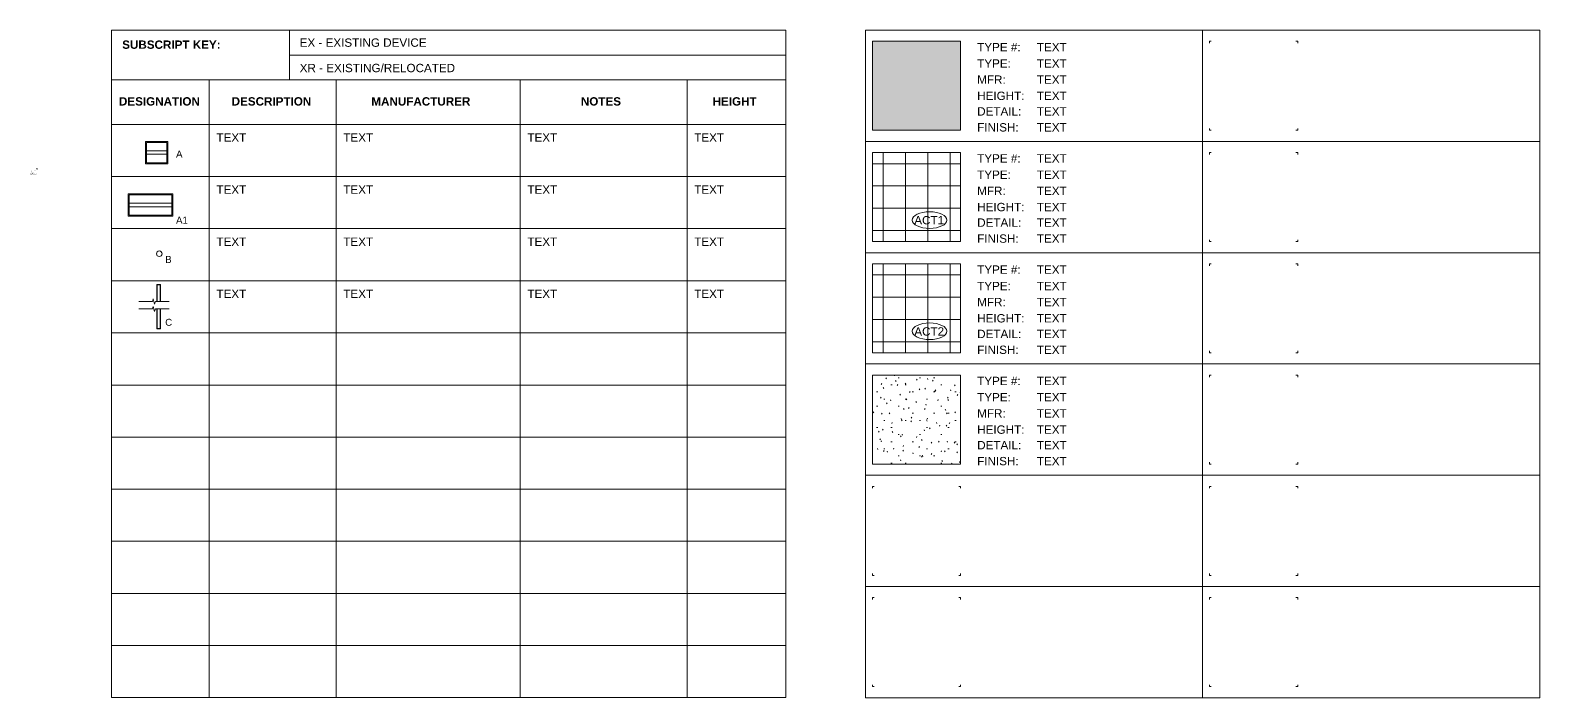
# Model space of a CAD drawing. Header units: inches. Extents: x -1086 to 2773, y -541 to 533.
# Drawn here: x 1144 to 2773, y -461 to 260 of the extents above; entities that cross this region are included whole.
import ezdxf

# ---------------------------------------------------------------- set-up
doc = ezdxf.new("R2010")
doc.units = ezdxf.units.IN
doc.header["$MEASUREMENT"] = 0
for name, color, linetype, lineweight in [('A-ANNO-NOTE', 131, 'Continuous', 20), ('A-DETL-GENF', 92, 'Continuous', 9), ('A-DETL-MEDM', 33, 'Continuous', 20), ('A-DETL-THIN', 151, 'Continuous', 9), ('E-LITE-EQPM', 33, 'Continuous', 9), ('G-ANNO-TEXT', 231, 'Continuous', 9)]:
    doc.layers.add(name, color=color, linetype=linetype, lineweight=lineweight)
doc.styles.add('Arial', font='arial.ttf', dxfattribs={"height": 7.5})
doc.styles.add('Arial_1', font='arial.ttf', dxfattribs={"height": 0.09375})
doc.styles.add('Arial_2', font='arial.ttf', dxfattribs={"height": 9})
doc.styles.add('Arial_B', font='arialbd.ttf', dxfattribs={"height": 9})

# ---------------------------------------------------------------- blocks, each defined once
blk = doc.blocks.new('Family - ___-365451-_A1004 - Light Fixture Schedule')
at = {"layer": 'E-LITE-EQPM', "lineweight": 20}
for start, end in [(0, 180), (180, 0)]:
    blk.add_arc((-14.3, 18.5), 3, start, end, dxfattribs=at)
blk = doc.blocks.new('Family - ___-369048-_A1004 - Light Fixture Schedule')
at = {"layer": 'E-LITE-EQPM', "lineweight": 20}
for p, q in [((-12.9, -14.6), (-16.9, -14.6)), ((-16.9, -14.6), (-16.9, -33)), ((-13.4, -15.1), (-16.4, -15.1)), ((-16.4, -15.1), (-16.4, -33)), ((-13.4, -33), (-13.4, -15.1)), ((-12.9, -33), (-12.9, -14.6)), ((-16.9, -41), (-16.9, -62.6)), ((-16.4, -41), (-16.4, -62.1)), ((-13.4, -62.1), (-13.4, -41)), ((-12.9, -62.6), (-12.9, -41)), ((-16.9, -62.6), (-12.9, -62.6)), ((-16.4, -62.1), (-13.4, -62.1))]:
    blk.add_line(p, q, dxfattribs=at)
blk = doc.blocks.new('Family - ___-1055193-_A1004 - Light Fixture Schedule')
at = {"layer": 'E-LITE-EQPM', "lineweight": 20}
for p, q in [((-29.1, 139.7), (-5.1, 139.7)), ((-29.1, 115.7), (-29.1, 139.7)), ((-29.1, 115.7), (-29.1, 139.7)), ((-29.1, 139.7), (-5.1, 139.7)), ((-28.1, 116.7), (-28.1, 138.7)), ((-28.1, 138.7), (-6.1, 138.7)), ((-6.1, 138.7), (-6.1, 116.7)), ((-5.1, 139.7), (-5.1, 115.7)), ((-5.1, 139.7), (-5.1, 115.7)), ((-5.1, 115.7), (-29.1, 115.7)), ((-5.1, 115.7), (-29.1, 115.7)), ((-6.1, 129.6), (-28.1, 129.6)), ((-6.1, 125.8), (-28.1, 125.8)), ((-6.1, 116.7), (-28.1, 116.7))]:
    blk.add_line(p, q, dxfattribs=at)
blk = doc.blocks.new('Family - ___-1055233-_A1004 - Light Fixture Schedule')
at = {"layer": 'E-LITE-EQPM', "lineweight": 20}
for p, q in [((-47.8, 83.2), (0.2, 83.2)), ((-47.8, 59.2), (-47.8, 83.2)), ((-47.8, 59.2), (-47.8, 83.2)), ((-47.8, 83.2), (0.2, 83.2)), ((-46.8, 60.2), (-46.8, 82.2)), ((-46.8, 82.2), (-0.8, 82.2)), ((-0.8, 82.2), (-0.8, 60.2)), ((0.2, 83.2), (0.2, 59.2)), ((0.2, 83.2), (0.2, 59.2)), ((-0.8, 73.1), (-46.8, 73.1)), ((-0.8, 69.2), (-46.8, 69.2)), ((0.2, 59.2), (-47.8, 59.2)), ((0.2, 59.2), (-47.8, 59.2)), ((-0.8, 60.2), (-46.8, 60.2))]:
    blk.add_line(p, q, dxfattribs=at)
blk = doc.blocks.new('Double Break Line - Double Break Line-371848-_A1004 - Light Fixture Schedule')
at = {"layer": 'A-DETL-MEDM'}
for p, q in [((-20.8, -30.3), (-21.5, -33)), ((-19.3, -35.7), (-20.8, -30.3)), ((-32, -33), (-36.4, -33)), ((-32, -41), (-36.4, -41)), ((-21.5, -33), (-32, -33)), ((-32, -41), (-21.5, -41)), ((-21.5, -41), (-20.8, -38.3)), ((-20.8, -38.3), (-19.3, -43.7)), ((-18.5, -33), (-19.3, -35.7)), ((-19.3, -43.7), (-18.5, -41)), ((-8, -33), (-18.5, -33)), ((-18.5, -41), (-8, -41)), ((-8, -33), (-3.7, -33)), ((-8, -41), (-3.7, -41))]:
    blk.add_line(p, q, dxfattribs=at)
blk = doc.blocks.new('FORM Keynote Tag - Default w_arrow-62346-_A1004 - Reflected Ceiling Plan Keynotes')
at = {"layer": 'A-ANNO-NOTE'}
for p, q in [((41.3, 110.4), (41.3, 110.4)), ((41.3, 110.4), (41.4, 110.4)), ((41.3, 110.4), (41.3, 110.3)), ((41.3, 110.3), (41.4, 110.3)), ((41.4, 110.3), (41.5, 110.4)), ((41.5, 110.4), (41.4, 110.4))]:
    blk.add_line(p, q, dxfattribs=at)
blk = doc.blocks.new('FORM Finish Tag - Default w_arrow-62639-_A1004 - Reflected Ceiling Schedule')
at = {"layer": 'A-ANNO-NOTE'}
blk.add_ellipse((3.3, 54.9), major_axis=(-18.8, 0), ratio=0.478314, dxfattribs=at)

msp = doc.modelspace()

# ---------------------------------------------------------------- hatches: boundary and pattern name
at = {"layer": 'A-DETL-GENF'}
msp.add_hatch(color=7, dxfattribs=at).paths.add_polyline_path([(2148.3, 151.7), (2148.3, 247.7), (2053.1, 247.7), (2053.1, 151.7)], flags=0)
h = msp.add_hatch(dxfattribs=at)
h.set_pattern_fill('FP_25', style=0, pattern_type=2)
h.set_pattern_definition([(0, (2040.87, -76.363), (0, 24), []), (90, (2040.87, -76.363), (-24, 1e-15), [])])
h.paths.add_polyline_path([(2148.3, 31.6), (2148.3, 127.6), (2053.1, 127.6), (2053.1, 31.6)], flags=0)
h = msp.add_hatch(dxfattribs=at)
h.set_pattern_fill('FP_26', style=0, pattern_type=2)
h.set_pattern_definition([(0, (2040.87, -196.408), (0, 24), []), (90, (2040.87, -196.408), (-24, 1e-15), [])])
h.paths.add_polyline_path([(2148.3, -88.4), (2148.3, 7.6), (2053.1, 7.6), (2053.1, -88.4)], flags=0)
h = msp.add_hatch(dxfattribs=at)
h.set_pattern_fill('FP_21', style=0, pattern_type=2)
h.set_pattern_definition([(0, (2111.455, 0), (30.72, 7.68), [1.267, -21.773, 1.267, -21.773, -122.88]), (0, (2111.455, 0), (30.72, 7.68), [-46.08, 1.267, -44.813, 1.267, -21.773, -53.76]), (0, (2111.455, 0), (30.72, 7.68), [-115.2, 1.267, -14.093, 1.267, -37.133]), (120, (2122.975, 3.84), (-22.01108, 22.7643), [1.267, -21.773, 1.267, -21.773, -122.88]), (120, (2122.975, 3.84), (-22.01108, 22.7643), [-46.08, 1.267, -44.813, 1.267, -21.773, -53.76]), (120, (2122.975, 3.84), (-22.01108, 22.7643), [-115.2, 1.267, -14.093, 1.267, -37.133]), (240, (2126.815, 19.2), (-8.70892, -30.4443), [1.267, -21.773, 1.267, -21.773, -122.88]), (240, (2126.815, 19.2), (-8.70892, -30.4443), [-46.08, 1.267, -44.813, 1.267, -21.773, -53.76]), (240, (2126.815, 19.2), (-8.70892, -30.4443), [-115.2, 1.267, -14.093, 1.267, -37.133])])
h.paths.add_polyline_path([(2148.3, -208.5), (2148.3, -112.5), (2053.1, -112.5), (2053.1, -208.5)], flags=0)

# ---------------------------------------------------------------- linework, layer by layer
at = {"layer": 'A-DETL-MEDM'}
for p, q in [((2045.7, 259.7), (2773.2, 259.7)), ((2148.3, 247.7), (2053.1, 247.7)), ((2053.1, 247.7), (2053.1, 151.7)), ((2148.3, 151.7), (2148.3, 247.7)), ((1232.2, 206), (1959.7, 206)), ((1337.7, 206), (1337.7, -460)), ((1474.6, 206), (1474.6, -460.3)), ((1673.2, 206), (1673.2, -460.3)), ((1853.2, 206), (1853.2, -460.3)), ((1232.2, 158), (1959.7, 158)), ((2053.1, 151.7), (2148.3, 151.7)), ((2148.3, 127.6), (2053.1, 127.6)), ((2053.1, 127.6), (2053.1, 31.6)), ((2148.3, 31.6), (2148.3, 127.6)), ((2053.1, 31.6), (2148.3, 31.6)), ((2148.3, 7.6), (2053.1, 7.6)), ((2053.1, 7.6), (2053.1, -88.4)), ((2148.3, -88.4), (2148.3, 7.6)), ((2053.1, -88.4), (2148.3, -88.4)), ((2148.3, -112.5), (2053.1, -112.5)), ((2053.1, -112.5), (2053.1, -208.5)), ((2148.3, -208.5), (2148.3, -112.5)), ((2053.1, -208.5), (2148.3, -208.5))]:
    msp.add_line(p, q, dxfattribs=at)
at = {"layer": 'A-DETL-THIN'}
for p, q in [((1232.2, 259.7), (1959.7, 259.7)), ((1232.2, -460.3), (1232.2, 259.7)), ((1424.2, 206), (1424.2, 259.7)), ((1959.7, 259.7), (1959.7, -460.3)), ((2045.7, 259.7), (2773.2, 259.7)), ((2045.7, 259.7), (2773.2, 259.7)), ((2045.7, 259.7), (2773.2, 259.7)), ((2045.7, -406.6), (2045.7, 259.7)), ((2045.7, -460.6), (2045.7, 259.7)), ((2053.1, 247.7), (2055.1, 247.7)), ((2053.1, 247.7), (2053.1, 245.7)), ((2148.3, 247.7), (2146.3, 247.7)), ((2148.3, 247.7), (2148.3, 245.7)), ((2409.4, 259.7), (2409.4, -460.6)), ((2416.8, 247.7), (2418.8, 247.7)), ((2416.8, 247.7), (2416.8, 245.7)), ((2512.1, 247.7), (2510.1, 247.7)), ((2512.1, 247.7), (2512.1, 245.7)), ((2773.2, 259.7), (2773.2, -406.6)), ((2773.2, 259.7), (2773.2, -460.6)), ((1424.2, 232.8), (1959.7, 232.8)), ((2053.1, 151.7), (2053.1, 153.7)), ((2053.1, 151.7), (2055.1, 151.7)), ((2148.3, 151.7), (2146.3, 151.7)), ((2148.3, 151.7), (2148.3, 153.7)), ((2416.8, 151.7), (2416.8, 153.7)), ((2416.8, 151.7), (2418.8, 151.7)), ((2512.1, 151.7), (2510.1, 151.7)), ((2512.1, 151.7), (2512.1, 153.7)), ((2045.7, 139.7), (2773.2, 139.7)), ((2053.1, 127.6), (2055.1, 127.6)), ((2053.1, 127.6), (2053.1, 125.6)), ((2148.3, 127.6), (2146.3, 127.6)), ((2148.3, 127.6), (2148.3, 125.6)), ((2416.8, 127.6), (2418.8, 127.6)), ((2416.8, 127.6), (2416.8, 125.6)), ((2512.1, 127.6), (2510.1, 127.6)), ((2512.1, 127.6), (2512.1, 125.6)), ((1232.2, 101.8), (1959.7, 101.8)), ((1232.2, 45.6), (1959.7, 45.6)), ((2053.1, 31.6), (2053.1, 33.6)), ((2148.3, 31.6), (2148.3, 33.6)), ((2416.8, 31.6), (2416.8, 33.6)), ((2512.1, 31.6), (2512.1, 33.6)), ((2045.7, 19.6), (2773.2, 19.6)), ((2053.1, 31.6), (2055.1, 31.6)), ((2148.3, 31.6), (2146.3, 31.6)), ((2416.8, 31.6), (2418.8, 31.6)), ((2512.1, 31.6), (2510.1, 31.6)), ((2053.1, 7.6), (2055.1, 7.6)), ((2053.1, 7.6), (2053.1, 5.6)), ((2148.3, 7.6), (2146.3, 7.6)), ((2148.3, 7.6), (2148.3, 5.6)), ((2416.8, 7.6), (2418.8, 7.6)), ((2416.8, 7.6), (2416.8, 5.6)), ((2512.1, 7.6), (2510.1, 7.6)), ((2512.1, 7.6), (2512.1, 5.6)), ((1232.2, -10.6), (1959.7, -10.6)), ((1232.2, -66.9), (1959.7, -66.9)), ((2053.1, -88.4), (2053.1, -86.4)), ((2053.1, -88.4), (2055.1, -88.4)), ((2148.3, -88.4), (2146.3, -88.4)), ((2148.3, -88.4), (2148.3, -86.4)), ((2416.8, -88.4), (2416.8, -86.4)), ((2416.8, -88.4), (2418.8, -88.4)), ((2512.1, -88.4), (2510.1, -88.4)), ((2512.1, -88.4), (2512.1, -86.4)), ((2045.7, -100.4), (2773.2, -100.4)), ((2053.1, -112.5), (2055.1, -112.5)), ((2053.1, -112.5), (2053.1, -114.5)), ((2148.3, -112.5), (2146.3, -112.5)), ((2148.3, -112.5), (2148.3, -114.5)), ((2416.8, -112.5), (2418.8, -112.5)), ((2416.8, -112.5), (2416.8, -114.5)), ((2512.1, -112.5), (2510.1, -112.5)), ((2512.1, -112.5), (2512.1, -114.5)), ((1232.2, -123.1), (1959.7, -123.1)), ((1232.2, -179.3), (1959.7, -179.3)), ((2053.1, -208.5), (2053.1, -206.5)), ((2053.1, -208.5), (2055.1, -208.5)), ((2148.3, -208.5), (2146.3, -208.5)), ((2148.3, -208.5), (2148.3, -206.5)), ((2416.8, -208.5), (2416.8, -206.5)), ((2416.8, -208.5), (2418.8, -208.5)), ((2512.1, -208.5), (2510.1, -208.5)), ((2512.1, -208.5), (2512.1, -206.5)), ((2045.7, -220.5), (2773.2, -220.5)), ((1232.2, -235.5), (1959.7, -235.5)), ((2053.1, -232.5), (2055.1, -232.5)), ((2053.1, -232.5), (2053.1, -234.5)), ((2148.3, -232.5), (2146.3, -232.5)), ((2148.3, -232.5), (2148.3, -234.5)), ((2416.8, -232.5), (2418.8, -232.5)), ((2416.8, -232.5), (2416.8, -234.5)), ((2512.1, -232.5), (2510.1, -232.5)), ((2512.1, -232.5), (2512.1, -234.5)), ((1232.2, -291.7), (1959.7, -291.7)), ((2045.7, -340.5), (2773.2, -340.5)), ((2053.1, -328.5), (2053.1, -326.5)), ((2053.1, -328.5), (2055.1, -328.5)), ((2148.3, -328.5), (2146.3, -328.5)), ((2148.3, -328.5), (2148.3, -326.5)), ((2416.8, -328.5), (2416.8, -326.5)), ((2416.8, -328.5), (2418.8, -328.5)), ((2512.1, -328.5), (2510.1, -328.5)), ((2512.1, -328.5), (2512.1, -326.5)), ((1232.2, -347.9), (1959.7, -347.9)), ((2053.1, -352.5), (2055.1, -352.5)), ((2053.1, -352.5), (2053.1, -354.5)), ((2148.3, -352.5), (2146.3, -352.5)), ((2148.3, -352.5), (2148.3, -354.5)), ((2416.8, -352.5), (2418.8, -352.5)), ((2416.8, -352.5), (2416.8, -354.5)), ((2512.1, -352.5), (2510.1, -352.5)), ((2512.1, -352.5), (2512.1, -354.5)), ((1232.2, -404.1), (1959.7, -404.1)), ((2053.1, -448.5), (2053.1, -446.5)), ((2053.1, -448.5), (2055.1, -448.5)), ((2148.3, -448.5), (2146.3, -448.5)), ((2148.3, -448.5), (2148.3, -446.5)), ((2416.8, -448.5), (2416.8, -446.5)), ((2416.8, -448.5), (2418.8, -448.5)), ((2512.1, -448.5), (2510.1, -448.5)), ((2512.1, -448.5), (2512.1, -446.5)), ((1959.7, -460.3), (1232.2, -460.3)), ((2773.2, -460.6), (2045.7, -460.6))]:
    msp.add_line(p, q, dxfattribs=at)

# ---------------------------------------------------------------- block references
at = {"color": 250, "lineweight": 20}
for name in ['Family - ___-1055193-_A1004 - Light Fixture Schedule', 'Family - ___-1055233-_A1004 - Light Fixture Schedule', 'Family - ___-365451-_A1004 - Light Fixture Schedule', 'Family - ___-369048-_A1004 - Light Fixture Schedule']:
    msp.add_blockref(name, (1298, 0), dxfattribs=at)
at = {"layer": 'A-ANNO-NOTE'}
for name, p in [('FORM Keynote Tag - Default w_arrow-62346-_A1004 - Reflected Ceiling Plan Keynotes', (1110.3, 0)), ('FORM Keynote Tag - Default w_arrow-62346-_A1004 - Reflected Ceiling Plan Keynotes', (1110.3, -0.4)), ('FORM Finish Tag - Default w_arrow-62639-_A1004 - Reflected Ceiling Schedule', (2111.5, 0)), ('FORM Finish Tag - Default w_arrow-62639-_A1004 - Reflected Ceiling Schedule', (2111.5, -120))]:
    msp.add_blockref(name, p, dxfattribs=at)
at = {"layer": 'A-DETL-GENF'}
msp.add_blockref('Double Break Line - Double Break Line-371848-_A1004 - Light Fixture Schedule', (1298, 0), dxfattribs=at)

# ---------------------------------------------------------------- texts
at = {"layer": 'A-ANNO-NOTE', "lineweight": 9, "attachment_point": 2, "line_spacing_factor": 0.941778}
for s, insert, char_height, width, style in [('1', (1151.6, 110.4), 0.0937, 0.0872, 'Arial_1'), ('2', (1151.6, 110), 0.0937, 0.0872, 'Arial_1'), ('ACT1', (2114.4, 59.2), 9, 38.345, 'Arial_2'), ('ACT2', (2114.4, -60.8), 9, 38.345, 'Arial_2')]:
    msp.add_mtext(s, dxfattribs=dict(at, insert=insert, char_height=char_height, width=width, style=style))
at = {"layer": 'G-ANNO-TEXT', "color": 7, "attachment_point": 1}
for s, insert, char_height, width, style in [('SUBSCRIPT KEY:', (1243.7, 248.6), 9, 130.29, 'Arial_B'), ('EX - EXISTING DEVICE', (1435.2, 250.8), 9, 166.65, 'Arial_2'), ('TYPE #:', (2166.2, 245.9), 9, 56.964, 'Arial_2'), ('TEXT', (2230.6, 245.9), 9, 39.087, 'Arial_2'), ('TYPE:', (2166.2, 228.3), 9, 44.238, 'Arial_2'), ('TEXT', (2230.6, 228.3), 9, 39.087, 'Arial_2'), ('XR - EXISTING/RELOCATED', (1435.2, 223.4), 9, 204.828, 'Arial_2'), ('MFR:', (2166.2, 210.9), 9, 37.875, 'Arial_2'), ('TEXT', (2230.6, 210.9), 9, 39.087, 'Arial_2'), ('DESIGNATION', (1240.2, 187.4), 9, 106.656, 'Arial_B'), ('DESCRIPTION', (1361.8, 187.4), 9, 105.444, 'Arial_B'), ('MANUFACTURER', (1512.5, 187.4), 9, 130.896, 'Arial_B'), ('NOTES', (1738.6, 187.4), 9, 53.631, 'Arial_B'), ('HEIGHT', (1880.7, 187.4), 9, 58.479, 'Arial_B'), ('HEIGHT:', (2166.2, 193.4), 9, 62.418, 'Arial_2'), ('TEXT', (2230.6, 193.4), 9, 39.087, 'Arial_2'), ('DETAIL:', (2166.2, 176.6), 9, 57.873, 'Arial_2'), ('TEXT', (2230.6, 176.6), 9, 39.087, 'Arial_2'), ('TEXT', (1345.4, 148.4), 9, 39.087, 'Arial_2'), ('TEXT', (1482.3, 148.4), 9, 39.087, 'Arial_2'), ('TEXT', (1680.9, 148.4), 9, 39.087, 'Arial_2'), ('TEXT', (1860.9, 148.4), 9, 39.087, 'Arial_2'), ('FINISH:', (2166.2, 159.4), 9, 54.237, 'Arial_2'), ('TEXT', (2230.6, 159.4), 9, 39.087, 'Arial_2'), ('A', (1301.8, 129.8), 7.5, 8.787, 'Arial'), ('TYPE #:', (2166.2, 125.9), 9, 56.964, 'Arial_2'), ('TEXT', (2230.6, 125.9), 9, 39.087, 'Arial_2'), ('•', (1144.4, 108.3), 0.0937, 0.303, 'Arial_1'), ('•', (1144.4, 107.6), 0.0937, 0.303, 'Arial_1'), ('•', (1144.4, 107), 0.0937, 0.303, 'Arial_1'), ('•', (1144.4, 106.7), 0.0937, 0.303, 'Arial_1'), ('•', (1144.4, 106.2), 0.0937, 0.303, 'Arial_1'), ('•', (1144.4, 105.7), 0.0937, 0.303, 'Arial_1'), ('•', (1144.4, 105.1), 0.0937, 0.303, 'Arial_1'), ('•', (1144.4, 104.8), 0.0937, 0.303, 'Arial_1'), ('LIGHTS, FIXTURES, EXIT SIGNS AND OTHER CEILING ACCESSORIES ARE SHOWN FOR TYPE AND ', (1144.7, 108.3), 0.0937, 7.638, 'Arial_1'), ('LOCATION ONLY. SEE ENGINEERING DRAWINGS FOR LOCATION AND SPECIFICATION OF LIGHTING, ', (1144.7, 108.2), 0.0937, 7.872, 'Arial_1'), ('HVAC DIFFUSERS, EMERGENCY LIGHTING, EXIT LIGHTS, POWER REQUIREMENTS, CIRCUITING, ', (1144.7, 108), 0.0937, 7.54, 'Arial_1'), ('SWITCHING AND ALL OTHER ASSOCIATED INFORMATION.', (1144.7, 107.9), 0.0937, 4.536, 'Arial_1'), ('ALL DEVICES TO BE CENTERED ON HALLWAY OR OPENING U.O.N..  COORDINATE CEILING HEIGHTS ', (1144.7, 107.6), 0.0937, 7.891, 'Arial_1'), ('WITH ALL MECHANICAL EQUIPMENT/DUCTWORK AND NOTIFY ARCHITECT IMMEDIATELY OF ANY ', (1144.7, 107.4), 0.0937, 7.629, 'Arial_1'), ('CONFLICTS PRIOR TO INSTALLATION.', (1144.7, 107.3), 0.0937, 2.954, 'Arial_1'), ('ALL LIGHTING DIMENSIONS ARE TO CENTERLINE OF FIXTURE U.O.N.', (1144.7, 107), 0.0937, 5.378, 'Arial_1'), ('PROTECT LIGHT FIXTURES FROM DUST/DEBRIS DURING CONSTRUCTION. ALL LAMPS AND LENSES ', (1144.7, 106.7), 0.0937, 7.853, 'Arial_1'), ('SHALL BE CLEANED PRIOR TO OCCUPANCY.', (1144.7, 106.5), 0.0937, 3.51, 'Arial_1'), ('CONTRACTOR SHALL PROVIDE ALL LAMPS, BALLAST, TRIM KITS, HOUSING, HANGERS AND ', (1144.7, 106.2), 0.0937, 7.203, 'Arial_1'), ('REFLECTORS FOR A COMPLETE FIXTURE INSTALLATION.', (1144.7, 106), 0.0937, 4.501, 'Arial_1'), ('CONTRACTOR SHALL PROVIDE COORDINATED SPRINKLER SHOP DRAWINGS SHOWING LOCATION OF ', (1144.7, 105.7), 0.0937, 8.096, 'Arial_1'), ('ALL PROPOSED HEADS, BRANCHES, AND MAINS FOR REVIEW PRIOR TO INSTALLATION.  ALL ', (1144.7, 105.6), 0.0937, 7.338, 'Arial_1'), ('SPRINKLER HEADS LOCATED IN GWB CEILING ARE TO RECESSED HEADS (WHITE).', (1144.7, 105.4), 0.0937, 6.524, 'Arial_1'), ('ALL NEW ACT CEILINGS ARE TO BE TYPE 1, U.O.N.', (1144.7, 105.1), 0.0937, 3.942, 'Arial_1'), ('UNDER NO CIRCUMSTANCES IS THE GENERAL CONTRACTOR TO INSTALL EQUIPMENT, PLUMBING, OR ', (1144.7, 104.8), 0.0937, 8.118, 'Arial_1'), ('FURNISHING OF ANY KIND ABOVE A FINISHED GWB CEILING THAT REQUIRES ACCESS FOR ', (1144.7, 104.7), 0.0937, 7.206, 'Arial_1'), ('MAINTENANCE, INSPECTION, OR FOR CODE. IF IN THE EVENT THE EXISTING CONDITIONS OF THE ', (1144.7, 104.5), 0.0937, 7.723, 'Arial_1'), ('BUILDING REQUIRE THE EQUIPMENT TO BE ABOVE A GWB CEILING, THE GENERAL CONTRACTOR IS ', (1144.7, 104.4), 0.0937, 7.938, 'Arial_1'), ('TO NOTIFY THE ARCHITECT PRIOR TO INSTALLATION OF ANY KIND FOR THE ARCHITECTS APPROVAL. ', (1144.7, 104.2), 0.0937, 8.071, 'Arial_1'), ('UPON THE ARCHITECT’S APPROVAL OF A GWB CEILING ACCESS PANEL, THE ACCESS PANEL IS TO BE ', (1144.7, 104.1), 0.0937, 8.118, 'Arial_1'), ('A NYSTROM RH MODEL, RECESSED, CONCEALED FRAME ACCESS PANEL, PAINTED TO MATCH THE ', (1144.7, 103.9), 0.0937, 7.887, 'Arial_1'), ('CEILING.', (1144.7, 103.8), 0.0937, 0.682, 'Arial_1'), ('TEXT', (1151.8, 110.4), 0.0937, 0.407, 'Arial_1'), ('TEXT', (1151.8, 110), 0.0937, 0.407, 'Arial_1'), ('TYPE:', (2166.2, 108.3), 9, 44.238, 'Arial_2'), ('TEXT', (2230.6, 108.3), 9, 39.087, 'Arial_2'), ('TEXT', (1345.4, 92.2), 9, 39.087, 'Arial_2'), ('TEXT', (1482.3, 92.2), 9, 39.087, 'Arial_2'), ('TEXT', (1680.9, 92.2), 9, 39.087, 'Arial_2'), ('TEXT', (1860.9, 92.2), 9, 39.087, 'Arial_2'), ('MFR:', (2166.2, 90.9), 9, 37.875, 'Arial_2'), ('TEXT', (2230.6, 90.9), 9, 39.087, 'Arial_2'), ('HEIGHT:', (2166.2, 73.4), 9, 62.418, 'Arial_2'), ('TEXT', (2230.6, 73.4), 9, 39.087, 'Arial_2'), ('A1', (1301.8, 58.5), 7.5, 16.059, 'Arial'), ('DETAIL:', (2166.2, 56.6), 9, 57.873, 'Arial_2'), ('TEXT', (2230.6, 56.6), 9, 39.087, 'Arial_2'), ('TEXT', (1345.4, 36), 9, 39.087, 'Arial_2'), ('TEXT', (1482.3, 36), 9, 39.087, 'Arial_2'), ('TEXT', (1680.9, 36), 9, 39.087, 'Arial_2'), ('TEXT', (1860.9, 36), 9, 39.087, 'Arial_2'), ('FINISH:', (2166.2, 39.4), 9, 54.237, 'Arial_2'), ('TEXT', (2230.6, 39.4), 9, 39.087, 'Arial_2'), ('B', (1290.1, 16.1), 7.5, 8.787, 'Arial'), ('TYPE #:', (2166.2, 5.9), 9, 56.964, 'Arial_2'), ('TEXT', (2230.6, 5.9), 9, 39.087, 'Arial_2'), ('TYPE:', (2166.2, -11.8), 9, 44.238, 'Arial_2'), ('TEXT', (2230.6, -11.8), 9, 39.087, 'Arial_2'), ('TEXT', (1345.4, -20.2), 9, 39.087, 'Arial_2'), ('TEXT', (1482.3, -20.2), 9, 39.087, 'Arial_2'), ('TEXT', (1680.9, -20.2), 9, 39.087, 'Arial_2'), ('TEXT', (1860.9, -20.2), 9, 39.087, 'Arial_2'), ('MFR:', (2166.2, -29.1), 9, 37.875, 'Arial_2'), ('TEXT', (2230.6, -29.1), 9, 39.087, 'Arial_2'), ('HEIGHT:', (2166.2, -46.6), 9, 62.418, 'Arial_2'), ('TEXT', (2230.6, -46.6), 9, 39.087, 'Arial_2'), ('C', (1290.1, -51.7), 7.5, 9.393, 'Arial'), ('DETAIL:', (2166.2, -63.5), 9, 57.873, 'Arial_2'), ('TEXT', (2230.6, -63.5), 9, 39.087, 'Arial_2'), ('FINISH:', (2166.2, -80.6), 9, 54.237, 'Arial_2'), ('TEXT', (2230.6, -80.6), 9, 39.087, 'Arial_2'), ('TYPE #:', (2166.2, -114.2), 9, 56.964, 'Arial_2'), ('TEXT', (2230.6, -114.2), 9, 39.087, 'Arial_2'), ('TYPE:', (2166.2, -131.8), 9, 44.238, 'Arial_2'), ('TEXT', (2230.6, -131.8), 9, 39.087, 'Arial_2'), ('MFR:', (2166.2, -149.2), 9, 37.875, 'Arial_2'), ('TEXT', (2230.6, -149.2), 9, 39.087, 'Arial_2'), ('HEIGHT:', (2166.2, -166.7), 9, 62.418, 'Arial_2'), ('TEXT', (2230.6, -166.7), 9, 39.087, 'Arial_2'), ('DETAIL:', (2166.2, -183.5), 9, 57.873, 'Arial_2'), ('TEXT', (2230.6, -183.5), 9, 39.087, 'Arial_2'), ('FINISH:', (2166.2, -200.7), 9, 54.237, 'Arial_2'), ('TEXT', (2230.6, -200.7), 9, 39.087, 'Arial_2')]:
    msp.add_mtext(s, dxfattribs=dict(at, insert=insert, char_height=char_height, width=width, style=style))

doc.saveas('drawing.dxf')
